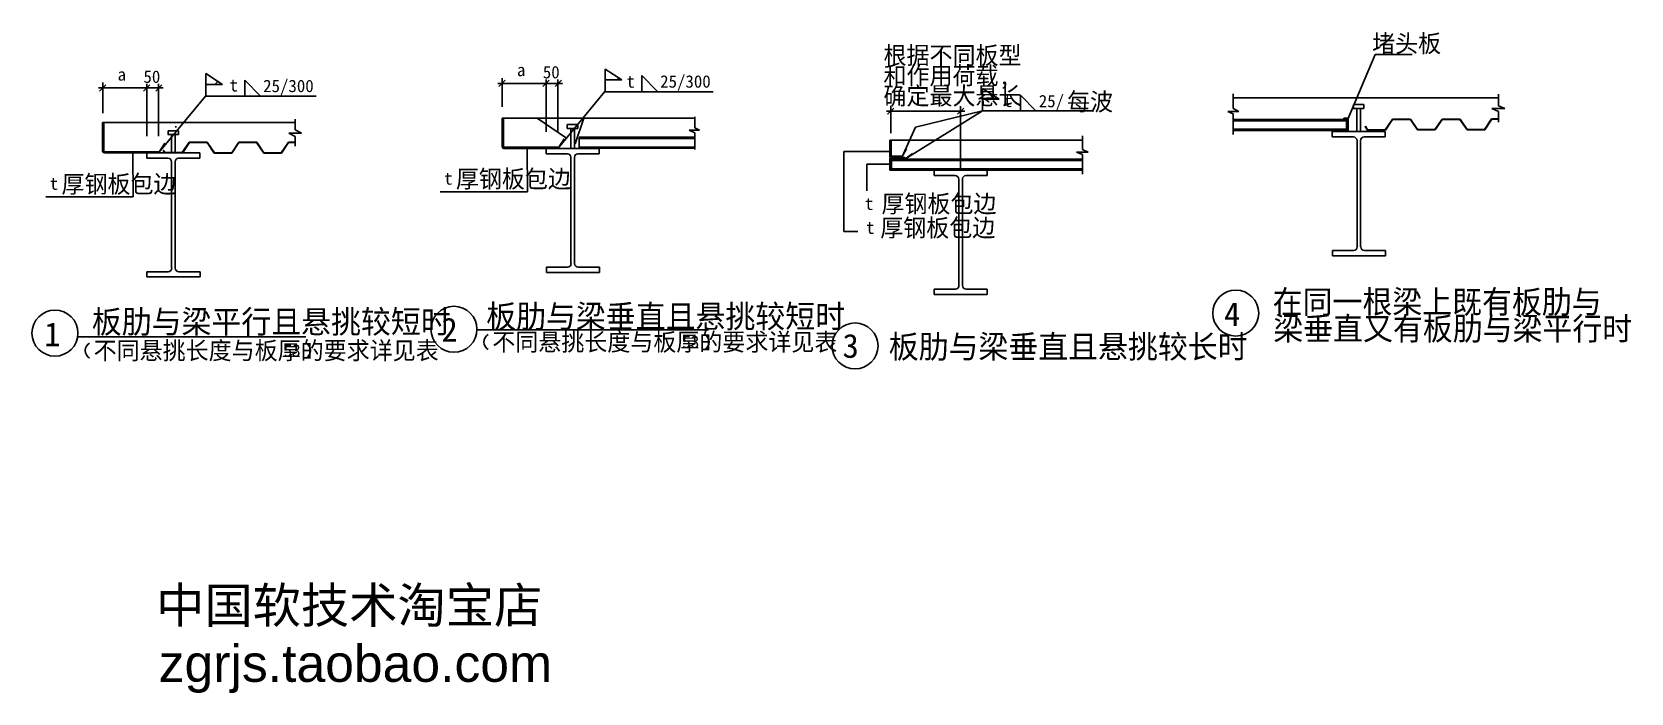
# Model space of a CAD drawing. Header units: metres. Extents: x 3198 to 12235, y 2815 to 6548.
import ezdxf

# ---------------------------------------------------------------- set-up
doc = ezdxf.new("R2010")
doc.units = ezdxf.units.M
for name, color, linetype in [('BOR', 3, 'Continuous'), ('FRAMING', 2, 'Continuous'), ('HIDDEN', 3, 'Continuous'), ('Z', 4, 'Continuous')]:
    doc.layers.add(name, color=color, linetype=linetype)

# ---------------------------------------------------------------- blocks, each defined once
blk = doc.blocks.new('CC')
blk.add_line((-24.24, 0), (24.24, 0))
at = {"layer": 'FRAMING', "color": 6}
blk.add_line((-17.83, -17.83), (17.83, 17.83), dxfattribs=at)
blk = doc.blocks.new('zgrjs.taobao.com')
at = {"attachment_point": 1}
for s, insert, char_height in [('{\\fSimHei|b0|i0|c134|p49;中国软技术淘宝店}', (3032.61, 1646.85), 400), ('{\\fArial|b0|i0|c0|p34;zgrjs.taobao.com}', (3061.95, 999.76), 418)]:
    blk.add_mtext(s, dxfattribs=dict(at, insert=insert, char_height=char_height))

msp = doc.modelspace()

# ---------------------------------------------------------------- hatches: boundary and pattern name
h = msp.add_hatch()
h.set_pattern_fill('ANSI31', scale=50)
h.paths.add_polyline_path([(6530.96, 6278.03), (6437.37, 6338.84), (6437.37, 6278.03)])
h = msp.add_hatch()
h.set_pattern_fill('ANSI31', scale=50)
h.paths.add_polyline_path([(4273.91, 6252.67), (4180.31, 6313.48), (4180.31, 6252.67)])
h = msp.add_hatch()
h.set_pattern_fill('ANSI31', scale=50)
h.paths.add_polyline_path([(8663.57, 6168.65), (8569.97, 6229.46), (8569.97, 6168.65)])
h = msp.add_hatch()
h.set_pattern_fill('AR-CONC', scale=20)
h.paths.add_polyline_path([(10611.34, 6053.93), (10611.34, 6062.37), (10631.02, 6062.37, -0.36), (10635.91, 6058.38), (10676.38, 6116.7), (10665.7, 6116.7), (10665.7, 6138.48), (10691.48, 6138.48), (10717.22, 6175.58), (9986.34, 6175.58), (9986.34, 6091.15), (10006.34, 6091.15), (9966.34, 6071.15), (9986.34, 6071.15), (9986.34, 6053.93)])
h = msp.add_hatch()
h.set_pattern_fill('AR-CONC', scale=20)
h.paths.add_polyline_path([(10734.16, 6016.26), (10746.02, 5996.46), (10845.64, 5996.46), (10886.45, 6056.78), (10988.91, 6056.78), (11028.91, 5996.78), (11126.99, 5996.78), (11166.99, 6056.78), (11268.91, 6056.78), (11308.91, 5996.78), (11406.99, 5996.78), (11446.99, 6057.26), (11486.84, 6057.26), (11486.84, 6106.91), (11466.84, 6106.91), (11506.84, 6126.91), (11486.84, 6126.91), (11486.84, 6175.58), (10717.22, 6175.58), (10691.48, 6138.48), (10725.48, 6138.48), (10725.48, 6116.7), (10706.03, 6116.7), (10706.03, 5985.38), (10745, 5985.38), (10745, 5993.81), (10732.28, 6015.19)])
h.paths.add_polyline_path([(10636.02, 5985.38), (10685.94, 5985.38), (10685.94, 6116.7), (10676.38, 6116.7), (10636.02, 6058.53)])
h = msp.add_hatch()
h.set_pattern_fill('AR-CONC', scale=20)
h.paths.add_polyline_path([(5862.09, 6061.68), (5862.09, 6059.7), (5862.06, 6059.7), (5862.06, 5901.96, 0.41), (5867.06, 5896.96), (6169.92, 5896.96), (6169.92, 5890.52), (6243.27, 5979.08), (6243.27, 6003.46), (6223.03, 6003.46), (6223.03, 6025.23), (6281.5, 6025.23), (6311.69, 6061.68)])
h.paths.add_polyline_path([(6943.35, 5953.86), (6943.35, 5979.15), (6912.32, 5993.47), (6970.2, 5993.47), (6943.35, 6006.56), (6943.35, 6061.68), (6311.69, 6061.68), (6282.81, 6026.81), (6282.81, 6003.46), (6263.46, 6003.46), (6263.36, 6003.33), (6263.36, 5890.42), (6291.3, 5890.42), (6291.3, 5953.86)])
h = msp.add_hatch()
h.set_pattern_fill('AR-CONC', scale=20)
h.paths.add_polyline_path([(3912.86, 5871.61), (3912.86, 5865.17), (3987.07, 5954.76), (3987.07, 5968.57), (3966.84, 5968.57), (3966.84, 5990.35), (4016.55, 5990.35), (4054.64, 6036.33), (3605.03, 6036.33), (3605.03, 6034.34), (3605, 6034.34), (3605, 5876.61, 0.41), (3610, 5871.61)])
h.paths.add_polyline_path([(4366.85, 5926.47), (4468.77, 5926.47), (4508.77, 5866.47), (4606.85, 5866.47), (4646.85, 5926.95), (4686.3, 5926.95), (4686.3, 5957.88), (4648.76, 5976.92), (4720.67, 5976.92), (4686.3, 5994.88), (4686.3, 6036.33), (4054.64, 6036.33), (4016.55, 5990.35), (4026.62, 5990.35), (4026.62, 5968.57), (4007.16, 5968.57), (4007.16, 5867.39), (4047.59, 5867.39), (4086.85, 5926.47), (4188.77, 5926.47), (4228.77, 5866.47), (4326.85, 5866.47)])
h = msp.add_hatch()
h.set_pattern_fill('AR-CONC', scale=20)
h.paths.add_polyline_path([(8319.68, 5938.27), (8153.12, 5938.27), (8114.81, 5840.5), (8113.29, 5840.5), (8113.29, 5838.49), (8050.62, 5838.49, 0.41), (8046.62, 5834.49), (8046.62, 5767.96), (8053.97, 5767.96), (8053.97, 5830.6, -1.08), (8055.96, 5830.45), (8129.71, 5830.45)])
h.paths.add_polyline_path([(8129.99, 5830.61), (8129.99, 5830.45), (8446.21, 5830.45), (8446.21, 5938.27), (8319.68, 5938.27)])
h.paths.add_polyline_path([(9135.39, 5830.45), (9135.39, 5865.06), (9120.73, 5870.06), (9150.39, 5870.06), (9135.39, 5876.73), (9135.39, 5938.27), (8446.21, 5938.27), (8446.21, 5830.45)])
h = msp.add_hatch()
h.set_pattern_fill('AR-CONC', scale=20)
h.paths.add_polyline_path([(8054.19, 5848.27, 0.41), (8055.19, 5847.27), (8113.29, 5847.27), (8113.29, 5838.49), (8114.02, 5838.49), (8158.09, 5938.27), (8054.19, 5938.27)])

# ---------------------------------------------------------------- linework, layer by layer
for p, q in [((10634.71, 6056.65), (10788.05, 6420.4)), ((10788.05, 6420.4), (10997.76, 6420.4)), ((3597.71, 6089.22), (3597.71, 6262.5)), ((3846.34, 5959.86), (3846.34, 6255.56)), ((3913.59, 5959.86), (3913.59, 6255.56)), ((4401.53, 6276.96), (4401.53, 6188)), ((5854.76, 6124.74), (5854.76, 6287.86)), ((6102.39, 6257.86), (5855.76, 6257.86)), ((6103.39, 5985.22), (6103.39, 6280.92)), ((6182.53, 6257.86), (6104.39, 6257.86)), ((6170.65, 5985.22), (6170.65, 6280.92)), ((6645.15, 6302.32), (6645.15, 6213.36)), ((6645.15, 6302.32), (6732.94, 6212.17)), ((3845.34, 6232.5), (3598.71, 6232.5)), ((3925.47, 6232.5), (3847.34, 6232.5)), ((3914.23, 5866.82), (4178.61, 6186)), ((4178.59, 6185.22), (4804.63, 6185.22)), ((6171.28, 5892.18), (6435.67, 6211.35)), ((6435.65, 6210.58), (7048.25, 6210.58)), ((8784.97, 6191.39), (8872.75, 6101.24)), ((8784.97, 6191.39), (8784.97, 6102.43)), ((9986.34, 6198.75), (9986.34, 6115.42)), ((11486.84, 6196.83), (11486.84, 6132.05)), ((4686.3, 6055.94), (4686.3, 5994.88)), ((6943.35, 6069.56), (6943.35, 6006.56)), ((8051.22, 5976.17), (8051.22, 6131.09)), ((8372.73, 6101.09), (8052.22, 6101.09)), ((8569.97, 6102.79), (8130.18, 5830.72)), ((8190.28, 6011.14), (8569.97, 6102.79)), ((8452.87, 6101.09), (8374.73, 6101.09)), ((8446.21, 5764.07), (8446.21, 6129.38)), ((8569.97, 6102.79), (9196.72, 6102.79)), ((10018.49, 6099.74), (9957.11, 6099.66)), ((9957.11, 6099.66), (9986.34, 6086.84)), ((9986.34, 6115.42), (10018.49, 6099.74)), ((9986.34, 6086.84), (9986.34, 5969.92)), ((11447.7, 6116.72), (11486.84, 6098.35)), ((11520.8, 6116.49), (11447.7, 6116.72)), ((11486.84, 6132.05), (11520.8, 6116.49)), ((11486.84, 6098.35), (11486.84, 6038.86)), ((4648.76, 5976.92), (4686.3, 5957.88)), ((4720.67, 5976.92), (4648.76, 5976.92)), ((4686.3, 5994.88), (4720.67, 5976.92)), ((6970.2, 5993.47), (6912.32, 5993.47)), ((6912.32, 5993.47), (6943.35, 5979.15)), ((6943.35, 6006.56), (6970.2, 5993.47)), ((6943.35, 5979.15), (6943.35, 5884.89)), ((8114.02, 5838.49), (8190.28, 6011.14)), ((10745, 5994.6), (10745, 5985.38)), ((4686.3, 5957.88), (4686.3, 5902.98)), ((5998.78, 5646.42), (5996.88, 5894)), ((9135.39, 5962.23), (9135.39, 5884.57)), ((9135.39, 5884.57), (9166.08, 5870.06)), ((3770.07, 5617.43), (3768.17, 5865.01)), ((8046.4, 5872.42), (7785.81, 5872.42)), ((7785.81, 5872.42), (7785.81, 5421.72)), ((8051.41, 5802.31), (7916.1, 5802.31)), ((7916.1, 5802.31), (7916.1, 5652.08)), ((9101.02, 5870.06), (9135.39, 5857.23)), ((9166.08, 5870.06), (9101.02, 5870.06)), ((9135.39, 5857.23), (9135.39, 5746.2)), ((3770.07, 5617.43), (3276.39, 5617.43)), ((5998.78, 5646.42), (5505.11, 5646.42)), ((7785.81, 5421.72), (7865.99, 5421.72))]:
    msp.add_line(p, q)
for points in [[(3949.47, 5919.46), (3915.5, 5867.52)], [(6206.53, 5944.82), (6172.56, 5892.88)], [(8140.62, 5889.25), (8114.49, 5840.63)], [(8174.52, 5862.4), (8130.21, 5830.9)]]:
    msp.add_lwpolyline(points)
at = {"layer": 'BOR'}
for p, q in [((9986.34, 6175.58), (11486.84, 6175.58)), ((5854.54, 6061.68), (6943.35, 6061.68)), ((10665.39, 6116.89), (10665.7, 6116.89)), ((10665.7, 6138.48), (10665.7, 6116.7)), ((10665.7, 6138.48), (10725.66, 6138.48)), ((10665.7, 6116.7), (10685.94, 6116.7)), ((10685.94, 5985.19), (10685.94, 6117.2)), ((10685.94, 6116.7), (10725.48, 6116.7)), ((10706.03, 6116.98), (10706.03, 5984.6)), ((10725.48, 6116.7), (10725.48, 6138.48)), ((10845.5, 5996.24), (10886.45, 6056.78)), ((10846.91, 5994.05), (10887.4, 6054.78)), ((10886.45, 6056.78), (10988.91, 6056.78)), ((10887.4, 6054.78), (10987.95, 6054.78)), ((10987.95, 6054.78), (11027.95, 5994.78)), ((10988.91, 6056.78), (11028.91, 5996.78)), ((11126.99, 5996.78), (11166.99, 6056.78)), ((11127.95, 5994.78), (11167.95, 6054.78)), ((11166.99, 6056.78), (11268.91, 6056.78)), ((11167.95, 6054.78), (11267.95, 6054.78)), ((11267.95, 6054.78), (11307.95, 5994.78)), ((11268.91, 6056.78), (11308.91, 5996.78)), ((11406.99, 5996.78), (11446.99, 6057.26)), ((11407.95, 5994.78), (11447.95, 6055.26)), ((11446.99, 6057.26), (11486.43, 6057.26)), ((11447.95, 6055.26), (11486.43, 6055.26)), ((3597.48, 6036.33), (4686.3, 6036.33)), ((3966.53, 5968.76), (3966.84, 5968.76)), ((3966.84, 5990.35), (4026.79, 5990.35)), ((3966.84, 5990.35), (3966.84, 5968.57)), ((3966.84, 5968.57), (3987.08, 5968.57)), ((3987.07, 5865.43), (3987.07, 5969.07)), ((3987.08, 5968.57), (4026.62, 5968.57)), ((4007.16, 5968.85), (4007.16, 5864.84)), ((4026.62, 5968.57), (4026.62, 5990.35)), ((6222.72, 6003.64), (6223.03, 6003.64)), ((6223.03, 6025.23), (6282.98, 6025.23)), ((6223.03, 6025.23), (6223.03, 6003.46)), ((6223.03, 6003.46), (6243.27, 6003.46)), ((6243.27, 5892.74), (6243.27, 6003.96)), ((6243.27, 6003.46), (6282.81, 6003.46)), ((6263.36, 6003.73), (6263.36, 5892.14)), ((6282.81, 6003.46), (6282.81, 6025.23)), ((9986.34, 6053.93), (10626.38, 6053.93)), ((9986.34, 6046.89), (10626.38, 6046.89)), ((9986.34, 5998.67), (10626.38, 5998.67)), ((9986.34, 5991.63), (10626.38, 5991.63)), ((10744.86, 5994.05), (10846.91, 5994.05)), ((10746.02, 5996.46), (10846.11, 5996.46)), ((11027.95, 5994.78), (11127.95, 5994.78)), ((11028.91, 5996.78), (11126.99, 5996.78)), ((11307.95, 5994.78), (11407.95, 5994.78)), ((11308.91, 5996.78), (11406.99, 5996.78)), ((3940.54, 5879.81), (3938.78, 5878.75)), ((3947.07, 5865.43), (3938.88, 5878.74)), ((3948.17, 5867.39), (3940.55, 5879.85)), ((4047.59, 5867.39), (4086.85, 5926.47)), ((4047.81, 5864.47), (4087.81, 5924.47)), ((4086.85, 5926.47), (4188.77, 5926.47)), ((4087.81, 5924.47), (4187.81, 5924.47)), ((4187.81, 5924.47), (4227.81, 5864.47)), ((4188.77, 5926.47), (4228.77, 5866.47)), ((4326.85, 5866.47), (4366.85, 5926.47)), ((4327.81, 5864.47), (4367.81, 5924.47)), ((4366.85, 5926.47), (4468.77, 5926.47)), ((4367.81, 5924.47), (4467.81, 5924.47)), ((4467.81, 5924.47), (4507.81, 5864.47)), ((4468.77, 5926.47), (4508.77, 5866.47)), ((4606.85, 5866.47), (4646.85, 5926.95)), ((4607.81, 5864.47), (4647.81, 5924.95)), ((4646.85, 5926.95), (4686.3, 5926.95)), ((4647.81, 5924.95), (4686.3, 5924.95)), ((6291.3, 5953.86), (6943.35, 5953.86)), ((6291.3, 5890.42), (6291.3, 5951.83)), ((6291.3, 5946.83), (6943.35, 5946.83)), ((6291.3, 5898.61), (6943.35, 5898.61)), ((6291.3, 5891.57), (6943.35, 5891.57)), ((8046.68, 5938.27), (9135.39, 5938.27)), ((3946.73, 5865.07), (4046.73, 5865.07)), ((4047.07, 5865.43), (3947.07, 5865.43)), ((3948.17, 5867.39), (4047.59, 5867.39)), ((4227.81, 5864.47), (4327.81, 5864.47)), ((4228.77, 5866.47), (4326.85, 5866.47)), ((4507.81, 5864.47), (4607.81, 5864.47)), ((4508.77, 5866.47), (4606.85, 5866.47)), ((8055, 5830.45), (9135.39, 5830.45)), ((8055, 5768.16), (8055, 5830.45)), ((8055, 5823.42), (9135.39, 5823.42)), ((8055, 5775.19), (9135.39, 5775.19)), ((8055, 5768.16), (9135.39, 5768.16))]:
    msp.add_line(p, q, dxfattribs=at)
for centre in [(10001.01, 4960.63), (3327.9, 4847.27), (5582.81, 4869.13), (7849.53, 4775.11)]:
    msp.add_circle(centre, 129.85, dxfattribs=at)
at = {"layer": 'FRAMING'}
for p, q in [((5854.54, 5900.67), (5854.54, 6061.68)), ((5862.06, 6060.35), (5862.06, 5901.96)), ((5862.09, 6059.7), (5862.09, 6061.7)), ((10611.33, 6062.37), (10631.02, 6062.37)), ((10628.18, 6055.18), (10611.33, 6055.18)), ((10611.34, 6055.18), (10611.34, 6062.37)), ((10628.18, 5985.38), (10628.18, 6055.18)), ((10636.02, 6057.37), (10636.02, 5985.38)), ((3597.48, 5875.31), (3597.48, 6036.33)), ((3605, 6035), (3605, 5876.61)), ((3605.03, 6034.34), (3605.03, 6036.34)), ((10546.31, 5985.38), (10846.31, 5985.38)), ((10546.31, 5955.38), (10546.31, 5985.38)), ((10846.31, 5985.38), (10846.31, 5955.38)), ((6105.76, 5890.67), (5864.54, 5890.67)), ((5867.06, 5896.96), (6169.92, 5896.96)), ((6103.79, 5890.42), (6403.79, 5890.42)), ((6103.79, 5860.42), (6103.79, 5890.42)), ((6169.92, 5896.96), (6169.92, 5891.23)), ((6403.79, 5890.42), (6403.79, 5860.42)), ((8046.68, 5844.5), (8046.68, 5938.27)), ((8054.19, 5938.27), (8054.19, 5848.27)), ((10546.31, 5955.38), (10666.31, 5955.38)), ((10686.31, 5935.38), (10686.31, 5335.38)), ((10706.31, 5935.38), (10706.31, 5335.38)), ((10726.31, 5955.38), (10846.31, 5955.38)), ((3848.7, 5865.31), (3607.48, 5865.31)), ((3610, 5871.61), (3912.86, 5871.61)), ((3846.73, 5865.07), (4146.73, 5865.07)), ((3846.73, 5835.07), (3846.73, 5865.07)), ((3846.73, 5835.07), (3966.73, 5835.07)), ((3912.86, 5871.61), (3912.86, 5865.88)), ((3986.73, 5815.07), (3986.73, 5215.07)), ((4006.73, 5815.07), (4006.73, 5215.07)), ((4026.73, 5835.07), (4146.73, 5835.07)), ((4146.73, 5865.07), (4146.73, 5835.07)), ((6103.79, 5860.42), (6223.79, 5860.42)), ((6243.79, 5840.42), (6243.79, 5240.42)), ((6263.79, 5840.42), (6263.79, 5240.42)), ((6283.79, 5860.42), (6403.79, 5860.42)), ((8046.62, 5834.49), (8046.62, 5767.96)), ((8129.99, 5838.49), (8050.62, 5838.49)), ((8050.68, 5840.5), (8113.29, 5840.5)), ((8053.97, 5768.53), (8053.97, 5830.6)), ((8054.97, 5831.6), (8129.99, 5831.6)), ((8055.19, 5847.27), (8113.29, 5847.27)), ((8113.29, 5847.27), (8113.29, 5838.49)), ((8129.99, 5830.45), (8129.99, 5838.49)), ((8046.62, 5767.96), (8053.97, 5767.96)), ((8295.83, 5767.01), (8595.83, 5767.01)), ((8295.83, 5737.01), (8295.83, 5767.01)), ((8295.83, 5737.01), (8415.83, 5737.01)), ((8435.83, 5717.01), (8435.83, 5117.01)), ((8455.83, 5717.01), (8455.83, 5117.01)), ((8475.83, 5737.01), (8595.83, 5737.01)), ((8595.83, 5767.01), (8595.83, 5737.01)), ((10667.39, 5314.78), (10547.39, 5314.78)), ((10547.39, 5284.78), (10547.39, 5314.78)), ((10847.39, 5284.78), (10547.39, 5284.78)), ((10847.39, 5314.78), (10727.39, 5314.78)), ((10847.39, 5314.78), (10847.39, 5284.78)), ((3967.81, 5194.47), (3847.81, 5194.47)), ((3847.81, 5164.47), (3847.81, 5194.47)), ((4147.81, 5164.47), (3847.81, 5164.47)), ((4147.81, 5194.47), (4027.81, 5194.47)), ((4147.81, 5194.47), (4147.81, 5164.47)), ((6224.87, 5219.83), (6104.87, 5219.83)), ((6104.87, 5189.83), (6104.87, 5219.83)), ((6404.87, 5189.83), (6104.87, 5189.83)), ((6404.87, 5219.83), (6284.87, 5219.83)), ((6404.87, 5219.83), (6404.87, 5189.83)), ((8416.91, 5096.42), (8296.91, 5096.42)), ((8296.91, 5066.42), (8296.91, 5096.42)), ((8596.91, 5066.42), (8296.91, 5066.42)), ((8596.91, 5096.42), (8476.91, 5096.42)), ((8596.91, 5096.42), (8596.91, 5066.42)), ((3461.11, 4826.18), (4745.98, 4826.18)), ((5708.85, 4865.09), (7020.58, 4865.09))]:
    msp.add_line(p, q, dxfattribs=at)
for centre, radius, start, end in [((10631.02, 6057.37), 5, 0, 90), ((3607.48, 5875.31), 10, 180, 270), ((3610, 5876.61), 5, 180, 270), ((5864.54, 5900.67), 10, 180, 270), ((5867.06, 5901.96), 5, 180, 270), ((10666.31, 5935.38), 20, 0, 90), ((10726.31, 5935.38), 20, 90, 180), ((3966.73, 5815.07), 20, 0, 90), ((4026.73, 5815.07), 20, 90, 180), ((6223.79, 5840.42), 20, 0, 90), ((6283.79, 5840.42), 20, 90, 180), ((8050.62, 5834.49), 4, 90, 180), ((8050.68, 5844.5), 4, 180, 270), ((8054.97, 5830.6), 1, 90, 180), ((8055.19, 5848.27), 1, 180, 270), ((8415.83, 5717.01), 20, 0, 90), ((8475.83, 5717.01), 20, 90, 180), ((10667.39, 5334.78), 20, 270, 0), ((10727.39, 5334.78), 20, 180, 270), ((3967.81, 5214.47), 20, 270, 0), ((4027.81, 5214.47), 20, 180, 270), ((6224.87, 5239.83), 20, 270, 0), ((6284.87, 5239.83), 20, 180, 270), ((8416.91, 5116.42), 20, 270, 0), ((8476.91, 5116.42), 20, 180, 270)]:
    msp.add_arc(centre, radius, start, end, dxfattribs=at)
at = {"layer": 'HIDDEN'}
for p, q in [((10627.58, 6052.32), (10627.58, 5992.08)), ((10734.16, 6016.26), (10732.28, 6015.19)), ((10732.28, 6015.19), (10744.86, 5994.05)), ((10746.02, 5996.46), (10734.16, 6016.26))]:
    msp.add_line(p, q, dxfattribs=at)
at = {"layer": 'Z'}
for p, q in [((6437.37, 6212.16), (6437.37, 6338.84)), ((6437.37, 6338.84), (6530.96, 6278.03)), ((4180.31, 6186.81), (4180.31, 6313.48)), ((4180.31, 6313.48), (4273.91, 6252.67)), ((4273.91, 6252.67), (4180.31, 6252.67)), ((4401.53, 6276.96), (4489.32, 6186.81)), ((6530.96, 6278.03), (6437.37, 6278.03)), ((8569.97, 6229.46), (8663.57, 6168.65)), ((8569.97, 6102.79), (8569.97, 6229.46)), ((8663.57, 6168.65), (8569.97, 6168.65))]:
    msp.add_line(p, q, dxfattribs=at)
for centre, start, end in [((3548.64, 4748.64), 119.99, 240.01), ((4722.13, 4748.64), 299.99, 60.01), ((5801.58, 4797.23), 119.99, 240.01), ((6975.07, 4797.23), 299.99, 60.01)]:
    msp.add_arc(centre, 49.38, start, end, dxfattribs=at)

# ---------------------------------------------------------------- block references
at = {"rotation": 180}
for p in [(3597.71, 6232.5), (3846.34, 6232.5), (5854.76, 6257.86), (6103.39, 6257.86), (8051.22, 6101.09)]:
    msp.add_blockref('CC', p, dxfattribs=at)
for p in [(3846.34, 6232.5), (3914.91, 6232.5), (6103.39, 6257.86), (6171.97, 6257.86), (8446.45, 6101.09)]:
    msp.add_blockref('CC', p)
at = {"xscale": 0.5, "yscale": 0.5, "zscale": 0.5}
msp.add_blockref('zgrjs.taobao.com', (2383.25, 2586.78), dxfattribs=at)

# ---------------------------------------------------------------- texts
for s, height, p in [('堵头板', 100, (10771.44, 6433.76)), ('根据不同板型', 100, (8010.26, 6366.73)), ('50', 70, (3827.92, 6260.99)), ('50', 70, (6084.97, 6286.35)), ('和作用荷载,', 100, (8010.26, 6252.09)), ('确定最大悬长', 100, (8010.26, 6137.78)), ('每波', 100, (9047.85, 6104.6)), ('厚钢板包边', 100, (5593.53, 5668.58)), ('厚钢板包边', 100, (3364.81, 5639.59)), ('厚钢板包边', 100, (7998.75, 5528.46)), ('厚钢板包边', 100, (7991.86, 5392.47)), ('不同悬挑长度与板厚的要求详见表', 100, (3546.53, 4699.03)), ('不同悬挑长度与板厚的要求详见表', 100, (5799.47, 4747.62))]:
    msp.add_text(s, height=height).set_placement(p)
at = {"layer": 'FRAMING'}
for s, height, p in [('在同一根梁上既有板肋与', 130, (10209.8, 4959.58)), ('板肋与梁平行且悬挑较短时', 130, (3536.2, 4846.81)), ('板肋与梁垂直且悬挑较短时', 130, (5764.92, 4877.13)), ('4', 135, (9934.92, 4887.05)), ('1', 135, (3267.92, 4773.69)), ('2', 135, (5512.26, 4799.52)), ('梁垂直又有板肋与梁平行时', 130, (10213.25, 4808.01)), ('3', 135, (7778.98, 4707.94)), ('板肋与梁垂直且悬挑较长时', 130, (8039.84, 4706.04))]:
    msp.add_text(s, height=height, dxfattribs=at).set_placement(p)
at = {"layer": 'Z'}
for s, p in [('a', (3681.86, 6273.67)), ('a', (5938.92, 6299.03)), ('t', (4314.82, 6212.23)), ('25/300', (4504.49, 6208.56)), ('t', (6557.21, 6233.92)), ('25/300', (6748.11, 6233.91)), ('t', (8689.81, 6124.55)), ('25/', (8887.92, 6122.98)), ('t', (3298.38, 5657.05)), ('t', (5527.1, 5686.04)), ('t', (7905.4, 5543.15)), ('t', (7911.74, 5407.98)), ('53', (6874.14, 4763.06)), ('53', (4621.2, 4714.47))]:
    msp.add_text(s, height=70, dxfattribs=at).set_placement(p)

doc.saveas('drawing.dxf')
